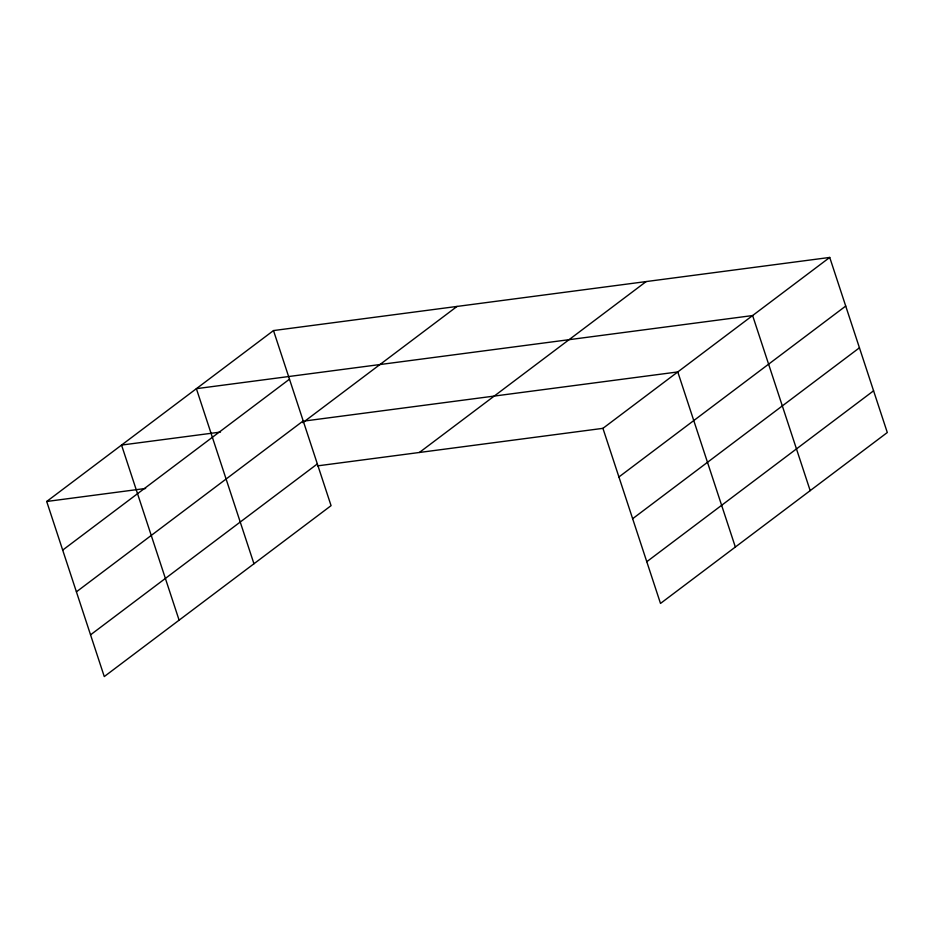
<?xml version="1.0" encoding="UTF-8"?>
<svg xmlns="http://www.w3.org/2000/svg" width="934" height="934" viewBox="0 0 934 934"><rect width="100%" height="100%" fill="white"/><g stroke="black" fill="none" stroke-linecap="round" stroke-linejoin="round"><path stroke-width="1.4" d="M273.499 330.566L331.068 505.656L104.269 676.566L46.7 501.476L273.499 330.566L829.731 257.434L887.3 432.524L660.501 603.434L602.932 428.344L829.731 257.434M62.683 550.103L289.482 379.192M76.413 591.829L303.211 420.919M302.803 422.67L457.053 306.434M90.551 634.828L317.35 463.918M419.378 452.476L646.176 281.566M618.927 476.97L845.725 306.06M632.645 518.709L859.443 347.798M646.783 561.708L873.582 390.797M220.494 432.068L121.548 445.074L179.106 620.164M305.103 420.942L677.78 371.942L735.35 547.044M46.7 501.476L145.646 488.459M317.653 465.856L602.932 428.344M810.187 490.642L752.617 315.552L196.385 388.672L253.955 563.762"/></g></svg>
